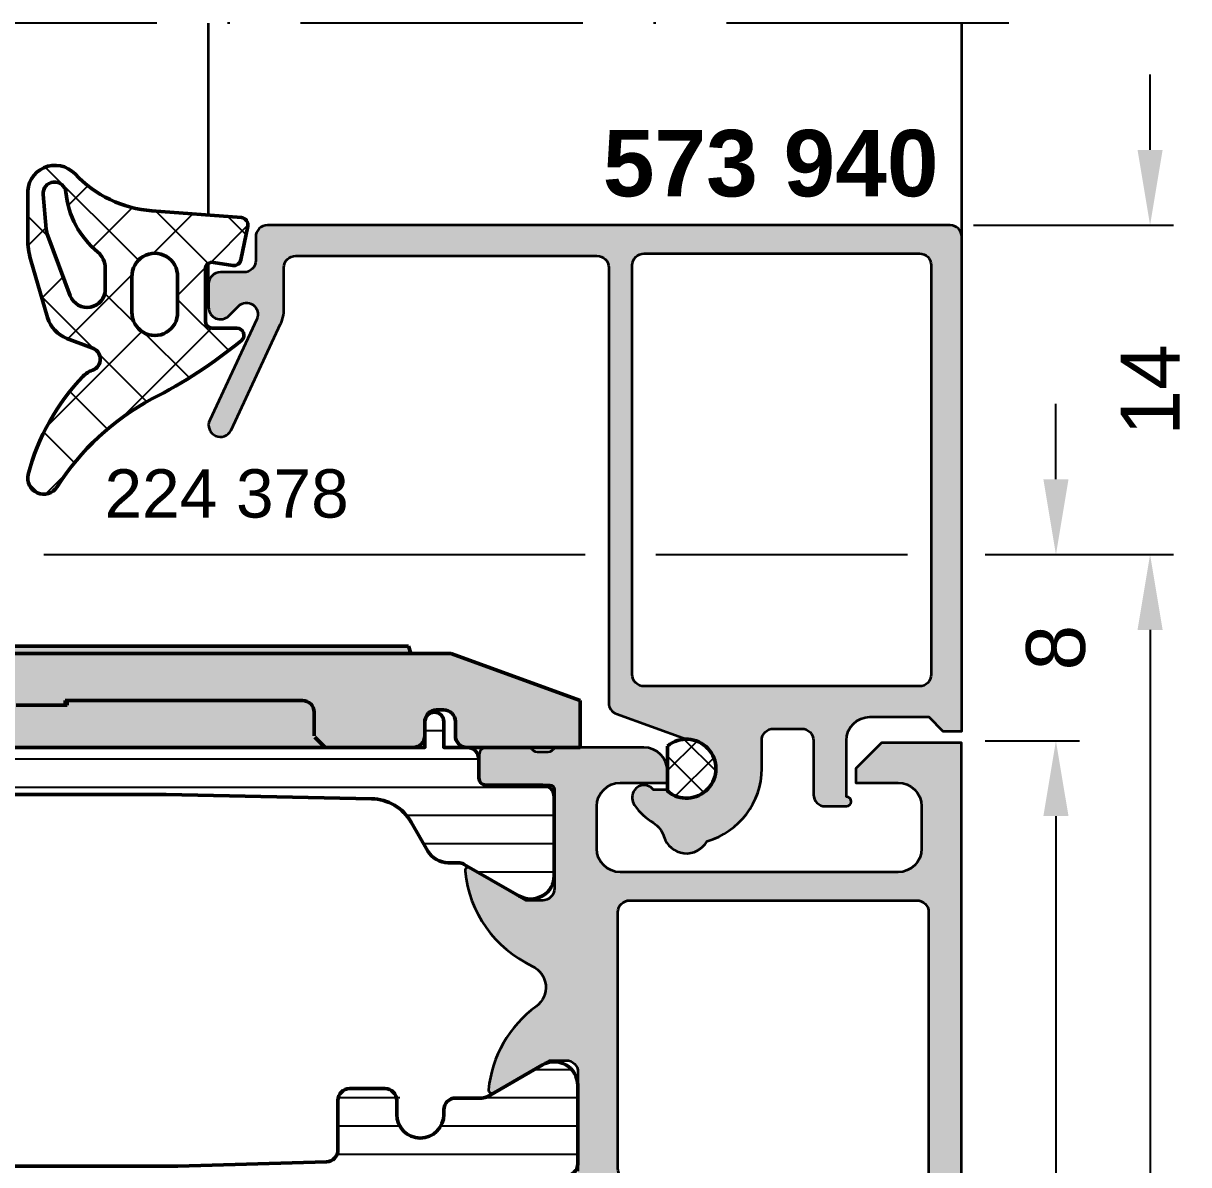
# Model space of a CAD drawing. Header units: millimetres. Extents: x 44 to 145, y 27 to 247.
# Drawn here: x 95.35 to 144.87, y 84.76 to 133.28 of the extents above; entities that cross this region are included whole.
import ezdxf

# ---------------------------------------------------------------- set-up
doc = ezdxf.new("R2010")
doc.units = ezdxf.units.MM
doc.header["$PDMODE"] = 1
doc.header["$PDSIZE"] = -0.001
doc.linetypes.add('ACAD_ISO10W100', pattern=[18, 12, -3, 0, -3])
for name, color, linetype, lineweight in [('S01_Bemaßung', 140, 'Continuous', 25), ('S02_Beschriftung', 40, 'Continuous', 25), ('S03_AL_Kontur', 255, 'Continuous', 35), ('S04_AL_Schraffur', 253, 'Continuous', 25), ('S05_EPDM_Kontur', 31, 'Continuous', 50), ('S06_EPDM_Schraffur', 43, 'Continuous', 25), ('S07_Isolation_Kontur', 91, 'Continuous', 50), ('S08_Isolation_Schraffur', 103, 'Continuous', 25), ('S13_Zubehör_Kontur', 32, 'Continuous', 50), ('S18_Mittellinie', 10, 'ACAD_ISO10W100', 25), ('S27_Grau_13', 151, 'Continuous', 25)]:
    doc.layers.add(name, color=color, linetype=linetype, lineweight=lineweight)
doc.styles.add('1_1_H_Art', font='arialbd.ttf', dxfattribs={"height": 2.825})
doc.styles.add('1_1_N_Art', font='arial.ttf', dxfattribs={"height": 2.055})
doc.styles.add('Arial', font='arial.ttf')
doc.dimstyles.new('1 zu 1', dxfattribs={"dimtxt": 2.5, "dimasz": 3.2, "dimexe": 1, "dimexo": 1, "dimgap": 1.5, "dimtad": 0, "dimdec": 1, "dimrnd": 0.5, "dimdsep": 46, "dimtxsty": 'Arial', "dimcen": 0, "dimclrd": 256, "dimclre": 256, "dimclrt": 256, "dimadec": 0, "dimazin": 0, "dimtfac": 1, "dimtdec": 1, "dimtofl": 0, "dimtmove": 0, "dimatfit": 1, "dimfxl": 1, "dimtolj": 1, "dimlwd": 25, "dimlwe": 25, "dimarcsym": 0})

# ---------------------------------------------------------------- blocks, each defined once
blk = doc.blocks.new('224378_s_8')
at = {"layer": 'S06_EPDM_Schraffur'}
h = blk.add_hatch(dxfattribs=at)
h.set_pattern_fill('NETZ', color=256, scale=2, angle=45, style=0)
h.set_pattern_definition([(45, (0, 0), (-1.414213562373094, 1.414213562373095), []), (135, (0, 0), (-1.414213562373095, -1.414213562373094), [])])
edge = h.paths.add_edge_path(flags=16)
edge.add_line((-0.164506756735267, -8.89861006246847), (1.312058528250101, -9.02879505891238))
edge.add_arc((1.354402743050796, -8.548524679816852), 0.4821334561754131, 264.9614060860427, 444.1942468849378)
edge.add_arc((1.78814777870321, -4.282644851878048), 3.805740779663171, 219.7107994912026, 264.19424688493814, ccw=False)
edge.add_arc((-1.831880451483196, -7.289203000000025), 0.900000000000025, 39.71079949120138, 89.99999999999888)
edge.add_line((-1.831880451483178, -6.389203), (-2.724599748853933, -6.389202999999998))
edge.add_arc((-2.724599748853934, -7.159202999999998), 0.7700000000000005, 89.99999999999991, 249.447227364939)
edge.add_line((-2.994923618324159, -7.880191908094046), (-0.4540742874858088, -8.832844875625497))
edge.add_arc((-0.0678973310997634, -7.802860721205426), 1.100000000000007, 249.4472273649386, 264.9614060860423)
edge = h.paths.add_edge_path()
edge.add_arc((-7.106222588086672, -6.60395108965641), 0.999999999999998, 313.9554304623681, 340.5908816210754)
edge.add_arc((-5.689991462348253, -7.10293815013273), 0.501565412505601, 16.21949341422419, 160.5908816210756, ccw=False)
edge.add_line((-5.208388999999998, -6.962842), (-4.809097000000003, -8.023084999999998))
edge.add_arc((-3.530084106027413, -7.537366235916184), 1.368136214245952, 200.7948065589327, 253.1264479161749)
edge.add_line((-3.927199999999998, -8.846601), (-1.450207000000001, -9.565351))
edge.add_arc((-0.5357365995927568, -6.217129211815002), 3.470856559424161, 254.7238748318921, 269.1174250522471)
edge.add_line((-0.5891989999999971, -9.687574000000001), (1.283889999999997, -9.686598))
edge.add_arc((1.381176604735675, -8.525821815111122), 1.16484592752268, 265.209141032843, 406.8529737836414)
edge.add_arc((5.597147255102663, -4.027942672077468), 5.000000000000001, 184.3739810741781, 226.8529737836415, ccw=False)
edge.add_line((0.6117098113462458, -4.409273885580231), (0.3208993940556591, -0.6072847169584202))
edge.add_arc((0.0217731474302742, -0.6301645897685859), 0.2999999999999999, 4.373981074178114, 101.4394164137661)
edge.add_line((-0.0377263527844456, -0.3361241002536238), (-1.473685988328555, -0.6266925208963805))
edge.add_arc((-1.414186488113835, -0.9207330104113427), 0.3, 101.4394164137661, 188.9325514570444)
edge.add_line((-1.71054803132498, -0.9673145057234206), (-1.581706999999999, -1.787028999999999))
edge.add_arc((-1.868758854211871, -1.846154545567499), 0.2930778004986527, -91.16272792492452, 11.638733974823424, ccw=False)
edge.add_line((-1.874705999999999, -2.139172), (-4.072708, -2.139172))
edge.add_arc((-4.076622919135958, -1.843066051712088), 0.2961318274068569, 180.9848550183428, 270.7574831788943, ccw=False)
edge.add_line((-4.372710999999999, -1.848155999999999), (-4.372710999999998, -0.7990531064777886))
edge.add_arc((-4.672710999999998, -0.7990531064777886), 0.2999999999999998, 0, 140.7032694711881)
edge.add_arc((11.51231980934353, -14.04480510928554), 21.21423363212922, 140.7032694711885, 152.9845319991142)
edge.add_arc((-16.92463388070737, 0.6810423653327762), 10.81061697889412, 302.45192504355396, 331.9134855075023, ccw=False)
edge.add_arc((-10.76146025027532, -9.01113899056402), 0.6751606889195143, 122.4519250435539, 284.5455045181278)
edge.add_arc((-12.96178949557895, -0.5308870950376852), 9.436217759805224, 284.545504518128, 313.9554304623682)
edge = h.paths.add_edge_path(flags=16)
edge.add_line((-2.191142999999999, -3.317180999999999), (-3.691142999999999, -3.317180999999999))
edge.add_arc((-3.717307442172202, -4.287181999999999), 0.9703538107490391, 88.45489984488933, 271.5451001551107)
edge.add_line((-3.691142999999999, -5.257183), (-2.191143, -5.257183))
edge.add_arc((-2.164978962858654, -4.287181999999999), 0.9703537998279468, 268.4549237517582, 451.5450762482418)
at = {"layer": 'S05_EPDM_Kontur'}
for points in [[(-6.412123991510443, -7.323831036752387, 0.1167451748392792), (-6.163052804110887, -6.93626232719596, -0.7290213320469126), (-5.208388999999998, -6.962842), (-4.809097000000003, -8.023084999999998, 0.232392888354235), (-3.927199999999998, -8.846601), (-1.450207000000001, -9.565351, 0.0628864134358661), (-0.5891989999999971, -9.687574000000001), (1.283889999999997, -9.686598, 0.7109508974955993), (2.177783089369847, -7.675948799005209, -0.1875016784359854), (0.6117098113462458, -4.409273885580231), (0.3208993940556591, -0.6072847169584201, 0.4508106504087875), (-0.0377263527844456, -0.3361241002536238), (-1.473685988328555, -0.6266925208963805, 0.4014558848682083), (-1.71054803132498, -0.9673145057234206), (-1.581706999999999, -1.787028999999999, -0.4812753553426265), (-1.874705999999999, -2.139172), (-4.072708, -2.139172, -0.41305172572927), (-4.372710999999999, -1.848155999999999), (-4.372710999999998, -0.7990531064777886, 0.7047904934950746), (-4.904873905330836, -0.6090520923006407, 0.0536384690538925), (-7.387100000000009, -4.40864200000001, -0.1292631261023754), (-11.12374591125531, -8.44141005878105, 0.8547870980889477), (-10.59189443223657, -9.664659754744566, 0.1290340701791967)], [(-2.191142999999999, -3.317180999999999), (-3.691142999999999, -3.317180999999999, 1.027337345962779), (-3.691142999999999, -5.257183), (-2.191143, -5.257183, 1.027336917146778)], [(-0.164506756735267, -8.89861006246847), (1.312058528250102, -9.02879505891238, 0.9933275831103942), (1.403173528208196, -8.068864299882488, -0.1965703499222237), (-1.139529223543035, -6.714181455038624, 0.223018928386005), (-1.831880451483178, -6.389203), (-2.724599748853933, -6.389202999999998, 0.8349977907423911), (-2.994923618324159, -7.880191908094046), (-0.454074287485809, -8.832844875625497, 0.0677969639507304)]]:
    blk.add_lwpolyline(points, format="xyb", close=True, dxfattribs=at)
blk = doc.blocks.new('244511_s_2')
at = {"layer": 'S06_EPDM_Schraffur'}
h = blk.add_hatch(dxfattribs=at)
h.set_pattern_fill('NETZ', color=256, angle=45)
h.set_pattern_definition([(45, (0, 0), (-0.7071067811865475, 0.7071067811865476), []), (135, (0, 0), (-0.7071067811865476, -0.7071067811865475), [])])
h.paths.add_polyline_path([(-0.8000000000000002, 0.9604686356149272), (-0.8000000000000002, -0.9604686356149269, 2.13437474581095)])
at = {"layer": 'S05_EPDM_Kontur'}
blk.add_lwpolyline([(-0.8000000000000002, -0.9604686356149271), (-0.8000000000000002, 0.9604686356149271, -2.13437474581095)], format="xyb", close=True, dxfattribs=at)
blk = doc.blocks.new('573940_s')
at = {"layer": 'S04_AL_Schraffur'}
h = blk.add_hatch(color=256, dxfattribs=at)
h.dxf.hatch_style = 1
h.paths.add_polyline_path([(0.4999999999999965, 22, 0.4142135623730951), (0, 21.5), (0, 0.5), (0.8000000000000007, 0.4999999999999965), (1.399999999999991, 1.100000000000001), (3.900000000000002, 1.100000000000001, -0.4142135623730951), (4.900000000000002, 0.1000000000000014), (4.900000000000002, -2.3, 1), (4.900000000000002, -2.699999999999999), (5.8, -2.699999999999999, 0.4142135623730951), (6.3, -2.199999999999999), (6.300000000000006, 0.1000000000000014, -0.4142135623730951), (6.800000000000004, 0.6000000000000015), (8, 0.6000000000000015, -0.4142135623730951), (8.5, 0.1000000000000014), (8.5, -1.099999999999997, 0.3348749598846481), (10.82105496264088, -4.176923076923081, 0.6691373513853219), (12.65949349850254, -3.981730769230733, -0.1871225890724398), (13.10034186267938, -3.408471933471876, 0.1036124226643165), (13.90909090909092, -2.652390851355285, 0.154347130187007), (14, -2.364911064067285, 0.7842017809769408), (13.1, -2), (12.56746757864487, -2, -1.481801024427352), (11.7, 0.1500000000000021), (14.67101007166283, 1.231359231790367, 0.3152987888789837), (15, 1.701205542183323), (15, 20.2, -0.4142135623730951), (15.5, 20.7), (28.3, 20.70000000000001, -0.4142135623730951), (28.8, 20.20000000000001), (28.8, 18.439609887764, 0.109517811683241), (28.94053831944502, 17.80568249515295), (31.04684610425517, 13.28869087390441, 1), (31.95315389240509, 13.71130913325774), (29.94990235896572, 18.00729591023983, -0.8390996311772839), (30.73550936257563, 18.55738385623783), (31.14644660940673, 18.14644660940673, 0.668178637919302), (32.00000000000001, 18.5), (32, 19.5, 0.4142135623730931), (31.5, 20), (30.5, 20, -0.4142135623730951), (30, 20.5), (30, 21.5, 0.4142135623730951), (29.5, 22.00000000000001)])
h.paths.add_polyline_path([(14, 20.30000000000001), (14, 2.900000000000002, -0.4142135623730946), (13.5, 2.400000000000002), (1.8, 2.399999999999998, -0.4142135623730951), (1.3, 2.899999999999998), (1.300000000000007, 20.30000000000001, -0.4142135623730951), (1.800000000000004, 20.8), (13.5, 20.8, -0.4142135623730935)], flags=16)
at = {"layer": 'S03_AL_Kontur'}
for points in [[(13.10034186267938, -3.408471933471876, 0.1871225890724412), (12.65949349850254, -3.981730769230736, -0.6691373513853249), (10.82105496264088, -4.176923076923078, -0.3348749598846475), (8.5, -1.099999999999999), (8.5, 0.1000000000000004, 0.4142135623730951), (8, 0.600000000000001), (6.800000000000002, 0.6000000000000002, 0.4142135623730951), (6.300000000000003, 0.1000000000000004), (6.3, -2.199999999999999, -0.4142135623730951), (5.8, -2.699999999999999), (4.900000000000001, -2.699999999999999, -0.9999999999999998), (4.900000000000001, -2.299999999999999), (4.900000000000001, 0.1000000000000001, 0.4142135623730951), (3.900000000000001, 1.1), (1.399999999999994, 1.1), (0.8000000000000002, 0.5000000000000001), (0, 0.5), (1.3e-15, 21.50000000000001, -0.4142135623730951), (0.5000000000000017, 22), (29.5, 22.00000000000001, -0.4142135623730951), (30, 21.5), (30, 20.5, 0.4142135623730951), (30.5, 20), (31.50000000000001, 20, -0.4142135623730951), (32, 19.5), (32.00000000000001, 18.5, -0.668178637919298), (31.14644660940673, 18.14644660940672), (30.73550936257563, 18.55738385623783, 0.8390996311772799), (29.94990235896572, 18.00729591023983), (31.95315389351833, 13.71130913087036, -0.9999999894632878), (31.04684610648167, 13.28869086912966), (28.94053831944502, 17.80568249515295, -0.1095178116832409), (28.8, 18.439609887764), (28.8, 20.20000000000001, 0.4142135623730951), (28.3, 20.70000000000001), (15.5, 20.7, 0.4142135623730951), (15, 20.2), (15, 1.701205542183322, -0.3152987888789837), (14.67101007166283, 1.231359231790368), (11.7, 0.1500000000000005, 1.481801024427348), (12.56746757864487, -1.999999999999999), (13.1, -1.999999999999999, -0.7207592200561252), (14, -2.300000000000001), (14, -2.364911064067284, -0.1543471301870135), (13.90909090909091, -2.652390851355296, -0.1036124226643151)], [(13.5, 2.400000000000001, 0.4142135623730951), (14, 2.900000000000001), (14, 20.30000000000001, 0.4142135623730951), (13.5, 20.8), (1.8, 20.8, 0.4142135623730951), (1.300000000000002, 20.30000000000001), (1.3, 2.9, 0.4142135623730951), (1.8, 2.399999999999999)]]:
    blk.add_lwpolyline(points, format="xyb", close=True, dxfattribs=at)
at = {"rotation": 180}
blk.add_blockref('244511_s_2', (11.7, -1.099999999999998), dxfattribs=at)
blk = doc.blocks.new('*D67')
at = {"layer": 'Defpoints', "color": 0, "transparency": 16777216}
for p in [(135.2260905064314, 102.7821238500754), (139.2260905064315, 102.7821238500754), (134.7260905064314, 53.7821238500754)]:
    blk.add_point(p, dxfattribs=at)
at = {"layer": 'S01_Bemaßung', "lineweight": 25, "transparency": 16777216}
for p, q in [((136.2260905064314, 102.7821238500754), (140.2260905064315, 102.7821238500754)), ((139.2260905064315, 99.58212385007543), (139.2260905064315, 81.62557541897037)), ((139.2260905064316, 56.98212385007541), (139.2260905064315, 74.93867228118047)), ((135.7260905064314, 53.7821238500754), (140.2260905064316, 53.7821238500754))]:
    blk.add_line(p, q, dxfattribs=at)
at = {"layer": 'S01_Bemaßung', "transparency": 16777216}
for points in [[(138.6927571730982, 99.58212385007543), (139.7594238397649, 99.58212385007543), (139.2260905064315, 102.7821238500754)], [(138.6927571730983, 56.98212385007541), (139.7594238397649, 56.98212385007541), (139.2260905064316, 53.7821238500754)]]:
    blk.add_solid(points, dxfattribs=at)
at = {"layer": 'S01_Bemaßung', "transparency": 16777216, "insert": (139.2260905064315, 78.28212385007537), "char_height": 2.5, "attachment_point": 5, "rotation": 90, "style": 'Arial'}
blk.add_mtext('\\A1;49', dxfattribs=at)
blk = doc.blocks.new('*D68')
at = {"layer": 'Defpoints', "color": 0, "transparency": 16777216}
for p in [(135.2260086879695, 110.6990978978884), (139.2260905064316, 110.6990978978884), (135.2260905064314, 102.7821238500754)]:
    blk.add_point(p, dxfattribs=at)
at = {"layer": 'S01_Bemaßung', "lineweight": 25, "transparency": 16777216}
for p, q in [((139.2260905064316, 113.8990978978885), (139.2260905064316, 117.0990978978885)), ((136.2260086879695, 110.6990978978884), (140.2260905064316, 110.6990978978884)), ((136.2260905064314, 102.7821238500754), (140.2260905064316, 102.7821238500754)), ((139.2260905064316, 99.58212385007543), (139.2260905064316, 96.38212385007543))]:
    blk.add_line(p, q, dxfattribs=at)
at = {"layer": 'S01_Bemaßung', "transparency": 16777216}
for points in [[(138.6927571730983, 113.8990978978885), (139.7594238397649, 113.8990978978885), (139.2260905064316, 110.6990978978884)], [(138.6927571730983, 99.58212385007543), (139.7594238397649, 99.58212385007543), (139.2260905064316, 102.7821238500754)]]:
    blk.add_solid(points, dxfattribs=at)
at = {"layer": 'S01_Bemaßung', "transparency": 16777216, "insert": (139.2260905064316, 106.7406108739819), "char_height": 2.5, "attachment_point": 5, "rotation": 90, "style": 'Arial'}
blk.add_mtext('\\A1;8', dxfattribs=at)
blk = doc.blocks.new('*D69')
at = {"layer": 'Defpoints', "color": 0, "transparency": 16777216}
for p in [(134.7260086879695, 124.698042915341), (143.226090506432, 124.698042915341), (135.2260086879695, 110.6990978978884)]:
    blk.add_point(p, dxfattribs=at)
at = {"layer": 'S01_Bemaßung', "lineweight": 25, "transparency": 16777216}
for p, q in [((143.226090506432, 127.898042915341), (143.226090506432, 131.098042915341)), ((135.7260086879695, 124.698042915341), (144.226090506432, 124.698042915341)), ((136.2260086879695, 110.6990978978884), (144.226090506432, 110.6990978978884)), ((143.226090506432, 107.4990978978884), (143.226090506432, 104.2990978978884))]:
    blk.add_line(p, q, dxfattribs=at)
at = {"layer": 'S01_Bemaßung', "transparency": 16777216}
for points in [[(142.6927571730987, 127.898042915341), (143.7594238397653, 127.898042915341), (143.226090506432, 124.698042915341)], [(142.6927571730987, 107.4990978978884), (143.7594238397653, 107.4990978978884), (143.226090506432, 110.6990978978884)]]:
    blk.add_solid(points, dxfattribs=at)
at = {"layer": 'S01_Bemaßung', "transparency": 16777216, "insert": (143.226090506432, 117.6985704066146), "char_height": 2.5, "attachment_point": 5, "rotation": 90, "style": 'Arial'}
blk.add_mtext('\\A1;14', dxfattribs=at)
blk = doc.blocks.new('*D70')
at = {"layer": 'Defpoints', "color": 0, "transparency": 16777216}
for p in [(95.2258617350492, 110.6990978978884), (143.2260905064351, 110.6990978978884), (139.226090506431, 26.78212385007562)]:
    blk.add_point(p, dxfattribs=at)
at = {"layer": 'S01_Bemaßung', "lineweight": 25, "transparency": 16777216}
for p, q in [((96.2258617350492, 110.6990978978884), (119.2260086879694, 110.6990978978884)), ((122.2260086879694, 110.6990978978884), (132.9260086879694, 110.6990978978884)), ((136.2260086879694, 110.6990978978884), (144.2260905064351, 110.6990978978884)), ((143.2260905064351, 107.4990978978884), (143.2260905064351, 72.02778686306797)), ((143.2260905064351, 29.98212385007562), (143.2260905064351, 65.45343488489605)), ((140.226090506431, 26.78212385007562), (144.2260905064352, 26.78212385007562))]:
    blk.add_line(p, q, dxfattribs=at)
at = {"layer": 'S01_Bemaßung', "transparency": 16777216}
for points in [[(142.6927571731018, 107.4990978978884), (143.7594238397685, 107.4990978978884), (143.2260905064351, 110.6990978978884)], [(142.6927571731018, 29.98212385007562), (143.7594238397685, 29.98212385007562), (143.2260905064351, 26.78212385007562)]]:
    blk.add_solid(points, dxfattribs=at)
at = {"layer": 'S01_Bemaßung', "transparency": 16777216, "insert": (143.2260905064351, 68.74061087398196), "char_height": 2.5, "attachment_point": 5, "rotation": 90, "style": 'Arial'}
blk.add_mtext('\\A1;84', dxfattribs=at)
blk = doc.blocks.new('511130_s')
at = {"layer": 'S04_AL_Schraffur'}
h = blk.add_hatch(color=256, dxfattribs=at)
h.dxf.hatch_style = 1
edge = h.paths.add_edge_path()
edge.add_line((6e-16, -3.399999999999999), (-1.099999999999999, -4.5))
edge.add_line((-1.099999999999999, -4.5), (-1.699999999999999, -4.5))
edge.add_line((-1.699999999999999, -4.5), (-1.699999999999999, -2.7))
edge.add_arc((-2.7, -2.7), 1, 0, 90)
edge.add_line((-2.7, -1.699999999999999), (-4.5, -1.700000000000001))
edge.add_arc((-4.5, -2.7), 0.9999999999999991, 90.00000000000006, 180)
edge.add_line((-5.5, -2.700000000000001), (-5.5, -14.5))
edge.add_arc((-4.499999999999999, -14.5), 1, 179.9999999999999, 269.9999999999999)
edge.add_line((-4.5, -15.5), (-2.700000000000002, -15.5))
edge.add_arc((-2.700000000000002, -14.5), 1, 270, 360.0000000000001)
edge.add_line((-1.700000000000001, -14.5), (-1.699999999999999, -12.5))
edge.add_line((-1.699999999999999, -12.5), (-1.199999999999995, -12.5))
edge.add_arc((-1.199999999999996, -13.5), 1, 0, 90, ccw=False)
edge.add_line((-0.1999999999999963, -13.5), (-0.1999999999999968, -17.3))
edge.add_arc((-0.0999999999999939, -17.58284271247462), 0.3000000000000038, 109.471220634491, 180)
edge.add_line((-0.3999999999999968, -17.58284271247462), (-0.3999999999999951, -18.01715728752538))
edge.add_arc((-0.0999999999999955, -18.01715728752538), 0.2999999999999996, 180, 250.5287793655094)
edge.add_line((-0.1999999999999948, -18.3), (-0.1999999999999941, -20.19999999999996))
edge.add_arc((-0.5000000000000338, -20.19999999999996), 0.3000000000000397, -90, 0, ccw=False)
edge.add_line((-0.5000000000000338, -20.5), (-1.489999999999953, -20.5))
edge.add_arc((-1.489999999999953, -20.19999999999996), 0.3000000000000398, 180, 270.00000000000006, ccw=False)
edge.add_line((-1.789999999999993, -20.19999999999996), (-1.789999999999995, -17.5))
edge.add_arc((-1.989999999999995, -17.50000000000001), 0.2, 1.0178e-12, 90.00000000000018)
edge.add_line((-1.989999999999996, -17.3), (-6.19999999999999, -17.3))
edge.add_arc((-6.199999999999988, -17.8), 0.5000000000000036, 90.00000000000018, 180)
edge.add_line((-6.69999999999999, -17.8), (-6.69999999999999, -18.5))
edge.add_line((-6.69999999999999, -18.5), (-5.318504542377628, -20.89282032302755))
edge.add_arc((-5.438119784648291, -20.96188021535171), 0.1381197846482999, -95.6225775507931, 30.00000000000091, ccw=False)
edge.add_arc((-4.961776758826189, -16.12339113815219), 5.000000000000003, 205.0787776641433, 264.37742244920645, ccw=False)
edge.add_arc((-10.39613192002033, -18.66657496595597), 1.000000000000001, 25.07877766414329, 143.8053270726162)
edge.add_arc((-15.23822324117379, -15.12339113815219), 5.000000000000001, 275.62257755079344, 323.8053270726163, ccw=False)
edge.add_arc((-14.7618802153517, -19.9618802153517), 0.1381197846482951, 150.0000000000003, 275.62257755079395, ccw=False)
edge.add_line((-14.88149545762236, -19.89282032302756), (-13.5, -17.5))
edge.add_line((-13.5, -17.5), (-13.5, -16.8))
edge.add_arc((-14, -16.8), 0.5000000000000018, 4.071e-13, 90)
edge.add_line((-14, -16.3), (-18.21, -16.3))
edge.add_arc((-18.21, -16.49999999999999), 0.1999999999999957, 90, 180.000000000001)
edge.add_line((-18.41, -16.5), (-18.41, -19.19999999999996))
edge.add_arc((-18.71000000000004, -19.19999999999996), 0.3000000000000398, -90, 0, ccw=False)
edge.add_line((-18.71000000000004, -19.5), (-19.69999999999996, -19.5))
edge.add_arc((-19.69999999999996, -19.19999999999996), 0.3000000000000398, 180, 270, ccw=False)
edge.add_line((-20, -19.19999999999996), (-20, -17.3))
edge.add_arc((-20.1, -17.01715728752538), 0.3000000000000021, 289.4712206344901, 360)
edge.add_line((-19.8, -17.01715728752538), (-19.8, -16.58284271247462))
edge.add_arc((-20.1, -16.58284271247462), 0.2999999999999971, 0, 70.52877936550966)
edge.add_line((-20, -16.3), (-20, -13.3))
edge.add_arc((-20.3, -13.3), 0.2999999999999971, 0, 90)
edge.add_line((-20.3, -13), (-27.86769096001073, -13))
edge.add_arc((-27.86769096001073, -13.2), 0.1999999999999993, 90, 189.0000000000005)
edge.add_line((-28.06522862812976, -13.23128689300805), (-27.5915806127587, -16.22178276747988))
edge.add_arc((-28.08542478305627, -16.3), 0.5000000000000018, -90, 8.999999999999773, ccw=False)
edge.add_line((-28.08542478305627, -16.8), (-29.6, -16.8))
edge.add_arc((-29.6, -16.6), 0.1999999999999993, 180, 270, ccw=False)
edge.add_line((-29.8, -16.6), (-29.8, -14.05))
edge.add_arc((-30, -14.05), 0.1999999999999993, 0, 90)
edge.add_line((-30, -13.85), (-31.80000000000001, -13.85))
edge.add_arc((-31.80000000000001, -13.65), 0.1999999999999957, 179.999999999999, 270, ccw=False)
edge.add_line((-32, -13.65), (-32, -8.700000000000003))
edge.add_arc((-32.525, -8.200000000000003), 0.724999999999999, 316.3971810272963, 403.6028189727036)
edge.add_line((-32, -7.700000000000003), (-32, -1.900000000000003))
edge.add_arc((-32.5, -1.900000000000004), 0.5, 1.018e-13, 90)
edge.add_line((-32.5, -1.400000000000005), (-39.5, -1.400000000000003))
edge.add_arc((-39.5, -1.900000000000003), 0.5, 90, 180)
edge.add_line((-40, -1.900000000000003), (-40, -4.000000000000005))
edge.add_arc((-40.49999999999999, -4.000000000000005), 0.5, -90, 0, ccw=False)
edge.add_line((-40.49999999999999, -4.500000000000006), (-41.99999999999999, -4.500000000000006))
edge.add_arc((-42, -4.000000000000002), 0.5000000000000036, 180.0000000000004, 270.0000000000008, ccw=False)
edge.add_line((-42.5, -4.000000000000006), (-42.5, -3.500000000000005))
edge.add_line((-42.5, -3.500000000000005), (-41.2, -3.500000000000005))
edge.add_line((-41.2, -3.500000000000005), (-41.2, -1.300000000000006))
edge.add_line((-41.2, -1.300000000000006), (-47.8, -1.300000000000006))
edge.add_line((-47.8, -1.300000000000006), (-47.8, -3.500000000000006))
edge.add_line((-47.8, -3.500000000000006), (-46.5, -3.500000000000006))
edge.add_line((-46.5, -3.500000000000006), (-46.5, -4.000000000000005))
edge.add_arc((-47, -4.000000000000005), 0.5, -90, 0, ccw=False)
edge.add_line((-47, -4.500000000000006), (-48.5, -4.500000000000006))
edge.add_arc((-48.5, -4.000000000000006), 0.5, 180, 270, ccw=False)
edge.add_line((-49, -4.000000000000006), (-49, -0.5000000000000063))
edge.add_arc((-48.5, -0.5000000000000026), 0.5, 90.0000000000008, 180.0000000000004, ccw=False)
edge.add_line((-48.50000000000001, -6e-15), (0, 0))
edge.add_line((0, 0), (6e-16, -3.399999999999999))
edge = h.paths.add_edge_path(flags=16)
edge.add_arc((-29.7, -1.9), 0.4999999999999983, 90, 180.0000000000002)
edge.add_line((-30.2, -1.900000000000002), (-30.2, -11.85))
edge.add_arc((-29.9, -11.85), 0.2999999999999971, 180, 270)
edge.add_line((-29.9, -12.15), (-29.70919107027986, -12.15))
edge.add_arc((-29.70919107027986, -11.85000000000002), 0.2999999999999883, 270.0000000000007, 310.0000000000018)
edge.add_line((-29.5163547873739, -12.0798133329357), (-29.14464419713559, -11.76791111376205))
edge.add_arc((-27.85906897776252, -13.3), 1.999999999999998, 90.00000000000011, 129.9999999999999, ccw=False)
edge.add_line((-27.85906897776252, -11.3), (-19.6, -11.3))
edge.add_arc((-19.6, -12.3), 1, 0, 90, ccw=False)
edge.add_line((-18.6, -12.3), (-18.6, -14.1))
edge.add_arc((-18.1, -14.1), 0.5, 180, 270)
edge.add_line((-18.1, -14.6), (-7.200000000000002, -14.6))
edge.add_arc((-7.200000000000001, -14.1), 0.5, 269.9999999999999, 360)
edge.add_line((-6.700000000000001, -14.1), (-6.699999999999999, -1.900000000000002))
edge.add_arc((-7.199999999999999, -1.900000000000001), 0.5, 0, 90)
edge.add_line((-7.199999999999999, -1.400000000000001), (-29.7, -1.400000000000002))
at = {"layer": 'S03_AL_Kontur'}
blk.add_lwpolyline([(-48.50000000000001, -6e-15), (0, 0), (6e-16, -3.399999999999999), (-1.099999999999999, -4.5), (-1.699999999999999, -4.5), (-1.699999999999999, -2.7, 0.4142135623730951), (-2.7, -1.699999999999999), (-4.5, -1.700000000000001, 0.4142135623730951), (-5.5, -2.700000000000001), (-5.5, -14.5, 0.4142135623730951), (-4.5, -15.5), (-2.700000000000002, -15.5, 0.4142135623730951), (-1.700000000000001, -14.5), (-1.699999999999999, -12.5), (-1.199999999999995, -12.5, -0.4142135623730951), (-0.1999999999999963, -13.5), (-0.1999999999999968, -17.3, 0.3178372451957812), (-0.3999999999999968, -17.58284271247462), (-0.3999999999999951, -18.01715728752538, 0.3178372451957824), (-0.1999999999999948, -18.3), (-0.1999999999999941, -20.19999999999996, -0.4142135623730951), (-0.5000000000000338, -20.5), (-1.489999999999953, -20.5, -0.4142135623730951), (-1.789999999999993, -20.19999999999996), (-1.789999999999995, -17.5, 0.4142135623730951), (-1.989999999999996, -17.3), (-6.19999999999999, -17.3, 0.4142135623730951), (-6.69999999999999, -17.8), (-6.69999999999999, -18.5), (-5.318504542377628, -20.89282032302755, -0.6105378334010336), (-5.451652079404858, -21.09933548774936, -0.2646719147936072), (-9.490406059821304, -18.24271099465534, 0.5699652493473596), (-11.20314714021257, -18.07604432798867, -0.2133901248928144), (-14.74834792059513, -20.09933548774936, -0.6105378334010351), (-14.88149545762236, -19.89282032302756), (-13.5, -17.5), (-13.5, -16.8, 0.4142135623730937), (-14, -16.3), (-18.21, -16.3, 0.4142135623730951)], format="xyb", dxfattribs=at)
blk.add_lwpolyline([(-29.7, -1.400000000000002, 0.4142135623730951), (-30.2, -1.900000000000002), (-30.2, -11.85, 0.4142135623730951), (-29.9, -12.15), (-29.70919107027986, -12.15, 0.1763269807084703), (-29.5163547873739, -12.0798133329357), (-29.14464419713559, -11.76791111376205, -0.1763269807084643), (-27.85906897776252, -11.3), (-19.6, -11.3, -0.4142135623730951), (-18.6, -12.3), (-18.6, -14.1, 0.4142135623730951), (-18.1, -14.6), (-7.200000000000001, -14.6, 0.4142135623730951), (-6.700000000000001, -14.1), (-6.699999999999999, -1.900000000000001, 0.4142135623730951), (-7.199999999999999, -1.400000000000001)], format="xyb", close=True, dxfattribs=at)
blk = doc.blocks.new('30065155_s')
at = {"layer": 'S08_Isolation_Schraffur'}
h = blk.add_hatch(dxfattribs=at)
h.set_pattern_fill('LINIE', color=256, scale=1.199999999999999, angle=90)
h.set_pattern_definition([(90, (-1.78e-14, 23.5), (-1.199999999999999, 1e-16), [])])
h.paths.add_polyline_path([(-1.98e-14, 39.81010205144336), (-2.22e-14, 30.8, -0.414213562373095), (-0.5000000000000242, 30.3), (-8.135545765840376, 30.3), (-7.606616451333625, 33.5189279708817, 0.4627606305581504), (-8.100000000000017, 34.1), (-9.60000000000002, 34.1, 0.4142135623730951), (-9.800000000000018, 33.9), (-9.800000000000018, 31.15), (-11.80000000000002, 31.15, 0.4142135623730899), (-12.00000000000002, 30.95), (-12.00000000000002, 29.45, 0.414213562373096), (-11.50000000000001, 28.94999999999999), (-9.800000000000018, 28.94999999999999), (-9.800000000000018, 26.95), (-11.10000000000001, 26.95, 0.4142135623731052), (-11.60000000000001, 26.44999999999998), (-11.59999999999998, 25.42970143555172, 0.0107780117528139), (-9.871719299123669, 9.31386104999251, 0.3459938938897501), (-8.900000000000018, 8.549999999999997), (-0.5000000000000157, 8.549999999999997, -0.414213562373093), (-1.55e-14, 8.05), (0, 3.71, 1.236545775822692), (1.087867965644031, 3.122132034355971, -0.6681786379192927), (1.6, 2.91000000000001), (1.600000000000002, 0.5100000000000052, 0.4142135623730971), (2.099999999999996, 0.0100000000000051), (5.443449007382987, 0.009999999999998, 0.577350269189627), (6.309474411167426, 1.509999999999998), (4.899999999999984, 3.951281292110223), (4.900000000000054, 4.53149545762227, 0.267949192431155), (4.400000000000053, 5.397520861406832), (3.17777501144487, 6.103172787559444, -0.2627698868176775), (2.178149590281433, 7.796517329008064), (1.999999999999986, 16.99999999999997), (1.999999999999986, 29.99999999999999), (2.185726456641185, 36.31469952580095, -0.4056275268475895), (2.685510333873359, 36.8), (4.799999999999981, 36.8, 0.4142135623730951), (5.299999999999981, 37.3), (5.299999999999981, 38.8, 0.6722565926172234), (4.571390676354084, 39.37152330911473, -1.210957571255338), (4.199999999999981, 41.29999999999999), (4.400000000000055, 41.29999999999999, 0.4142135623731173), (4.900000000000054, 41.80000000000003), (4.899999999999959, 43.04871870788979), (6.309474411167392, 45.48999999999999, 0.5773502691896271), (5.443449007382957, 46.98999999999999), (2.099999999999972, 46.98999999999999, 0.4142135623730944), (1.599999999999973, 46.49), (1.599999999999968, 43.79), (0.4999999999999694, 43.78999999999999, 0.4142135623730933), (-2.78e-14, 43.28999999999999), (-1.99e-14, 40.78989794855663, -0.4082482904638648)])
h.paths.add_polyline_path([(-0.5000000000000054, 28.5, -0.4142135623730951), (-5.3e-15, 28), (-4e-15, 12.64918445417767, -0.7805831932101504), (-0.3764253732035361, 12.55498207793378), (-7.800000000000006, 26.45810189569858), (-7.800000000000004, 28, -0.4142135623730951), (-7.300000000000004, 28.5)], flags=16)
h.paths.add_polyline_path([(-1.27675214585978, 10.84420237624388, -0.566348922232837), (-1.453177519063315, 10.54999999999999), (-8.177032075798426, 10.55000000000005, -0.3782394917421361), (-8.67317037171468, 10.98797749339613, -0.0082214147536445), (-10.00000000000001, 23.23444553569187), (-10.00000000000002, 24.75, -0.4142135623730952), (-9.50000000000002, 25.25), (-8.96873172456085, 25.25)], flags=16)
at = {"layer": 'S07_Isolation_Kontur'}
for points in [[(-0.5000000000000226, 30.3, 0.4142135623730951), (-2.21e-14, 30.8), (-1.98e-14, 39.81010205144336, 0.4082482904638646), (-1.98e-14, 40.78989794855663), (-2.78e-14, 43.28999999999999, -0.4142135623730937), (0.4999999999999738, 43.78999999999999), (1.299999999999971, 43.79, 0.4142135623730951), (1.599999999999969, 44.09), (1.599999999999973, 46.49, -0.4142135623730951), (2.099999999999972, 46.98999999999999), (5.443449007382955, 46.98999999999999, -0.5773502691896267), (6.309474411167394, 45.48999999999999), (4.966987298107751, 43.16474411167425, 0.1316524975873954), (4.89999999999997, 42.91474411167425), (4.900000000000054, 41.79999999999999, -0.4142135623730951), (4.400000000000055, 41.29999999999999), (4.199999999999981, 41.29999999999999, 0.9999999999999998), (4.199999999999981, 39.3), (4.799999999999979, 39.3, -0.4142135623730951), (5.299999999999981, 38.8), (5.299999999999981, 37.3, -0.4142135623730951), (4.799999999999981, 36.8), (2.685510333873362, 36.8, 0.4056275268475899), (2.185726456641185, 36.31469952580095), (1.999999999999986, 30), (1.999999999999986, 17.00967747277418, 0.0048386231012738), (2.000187289418271, 16.99032433971404), (2.178149590281433, 7.796517329008064, 0.2627698868176761), (3.177775011444865, 6.103172787559451), (4.400000000000054, 5.397520861406825, -0.2679491924311225), (4.900000000000054, 4.531495457622387), (4.900000000000001, 4.085255888325757, 0.1316524975873951), (4.966987298107781, 3.835255888325757), (6.309474411167425, 1.509999999999998, -0.5773502691896273), (5.443449007382986, 0.009999999999998), (2.1, 0.0100000000000016, -0.4142135623730951), (1.600000000000002, 0.509999999999998), (1.6, 2.910000000000003, 0.4142135623730951), (1.3, 3.210000000000004), (0.4999999999999993, 3.21, -0.4142135623730964), (0, 3.71), (-1.55e-14, 8.049999999999997, 0.4142135623730951), (-0.5000000000000157, 8.549999999999997), (-8.900000000000016, 8.549999999999995, -0.3996375341443294), (-9.898749217771925, 9.499999999999995, 0.0194175988109468), (-9.905638649432065, 9.577334852630903, -0.0106013637719221), (-11.59999999999998, 25.4297014355526), (-11.60000000000001, 26.45, -0.4142135623730948), (-11.10000000000001, 26.95), (-10.10000000000002, 26.95, 0.4142135623730951), (-9.800000000000018, 27.25), (-9.800000000000018, 28.65, 0.4142135623730951), (-10.10000000000002, 28.94999999999999), (-11.50000000000002, 28.94999999999999, -0.4142135623730951), (-12.00000000000002, 29.45), (-12.00000000000002, 30.95, -0.4142135623730951), (-11.80000000000002, 31.15), (-10.00000000000001, 31.15, 0.4142135623730951), (-9.800000000000018, 31.35), (-9.800000000000018, 33.9, -0.4142135623730951), (-9.60000000000002, 34.1), (-8.10000000000002, 34.1, -0.4627606305581496), (-7.606616451333625, 33.5189279708817), (-8.097353419466573, 30.53242881164732, 0.4627606305581503), (-7.900000000000018, 30.3)], [(-5.2e-15, 28, 0.4142135623730951), (-0.5000000000000056, 28.5), (-7.300000000000004, 28.5, 0.4142135623730951), (-7.800000000000004, 28), (-7.800000000000006, 26.58322945477114, 0.1232274951412248), (-7.741063433008839, 26.34772351416144), (-0.3764253732035361, 12.55498207793378, 0.78058319321015), (-4e-15, 12.64918445417767)], [(-9.50000000000002, 25.25, 0.4142135623730952), (-10.00000000000002, 24.75), (-10.00000000000001, 23.23444553569198, 0.0082214147536446), (-8.673170371714622, 10.98797749339612, 0.3782394917421046), (-8.177032075798412, 10.55000000000005), (-1.453177519063313, 10.54999999999999, 0.5663489222328338), (-1.276752145859779, 10.84420237624387), (-8.82750504925598, 24.9855059406097, 0.2768547107300936), (-9.268568482264813, 25.25)]]:
    blk.add_lwpolyline(points, format="xyb", close=True, dxfattribs=at)
blk = doc.blocks.new('662011_s')
blk.add_blockref('30065155_s', (0, 0))
blk = doc.blocks.new('662013_s')
at = {"layer": 'S08_Isolation_Schraffur'}
h = blk.add_hatch(dxfattribs=at)
h.set_pattern_fill('LINIE', color=256, scale=1.199999999999999, angle=90)
h.set_pattern_definition([(90, (2.2e-15, 23), (-1.199999999999999, 1e-16), [])])
h.paths.add_polyline_path([(-1.600000000000001, 43.09), (-1.600000000000001, 45.48999999999998, 0.4142135623730948), (-2.100000000000002, 45.98999999999999), (-5.443449007382994, 45.98999999999999, 0.577350269189627), (-6.30947441116743, 44.49), (-4.966987298107785, 42.16474411167424, -0.131652497587394), (-4.900000000000003, 41.91474411167424), (-4.9, 41.48817727574203, 0.2679491924311199), (-4.400000000000001, 40.6221518719576), (-3.176697974912126, 39.91587811847291, -0.2625177792662511), (-2.177109957278751, 38.22441991782961), (-1.999999999999963, 29.49999999999999), (-1.999999999999963, 16.5), (-2.177109957278752, 7.775580082170371, -0.2625177792662514), (-3.176697974912127, 6.084121881527082), (-4.400000000000002, 5.37784812804238, 0.2679491924311229), (-4.900000000000002, 4.511822724257939), (-4.900000000000002, 4.085255888325761, -0.1316524975873996), (-4.966987298107782, 3.835255888325754), (-6.309474411167423, 1.509999999999998, 0.5773502691896266), (-5.443449007382987, 0.009999999999998), (-2.099999999999999, 0.009999999999998, 0.4142135623730958), (-1.6, 0.509999999999998), (-1.6, 2.909999999999996, -0.4142135623730964), (-1.299999999999997, 3.21), (-0.4999999999999992, 3.21, 0.4142135623730958), (0, 3.71), (1.8e-15, 40.49999999999999), (1.100000000000004, 40.49999999999999, 1), (1.100000000000003, 41.29999999999999), (9e-16, 41.29999999999999), (-1.3e-15, 42.28999999999999, 0.4142135623730946), (-0.5000000000000006, 42.78999999999999), (-1.3, 42.78999999999999, -0.4142135623730953)])
at = {"layer": 'S07_Isolation_Kontur'}
blk.add_lwpolyline([(1.100000000000002, 40.49999999999999), (1.4e-15, 40.49999999999999), (0, 3.710000000000002, -0.4142135623730965), (-0.5000000000000004, 3.209999999999999), (-1.299999999999998, 3.209999999999999, 0.4142135623730951), (-1.6, 2.909999999999998), (-1.6, 0.51, -0.4142135623730951), (-2.099999999999998, 0.01), (-5.443449007382987, 0.01, -0.5773502691896236), (-6.309474411167427, 1.509999999999992), (-4.966987298107785, 3.835255888325756, 0.1316524975873964), (-4.900000000000002, 4.085255888325756), (-4.900000000000002, 4.511822724257941, -0.2679491924311226), (-4.400000000000003, 5.377848128042382), (-3.176697974912129, 6.08412188152708, 0.2625177792662515), (-2.177109957278752, 7.775580082170371), (-1.999999999999963, 16.49999999999999), (-1.999999999999963, 29.5), (-2.177109957278751, 38.22441991782961, 0.2625177792662515), (-3.176697974912129, 39.91587811847291), (-4.400000000000002, 40.6221518719576, -0.2679491924311224), (-4.9, 41.48817727574204), (-4.900000000000003, 41.91474411167424, 0.1316524975873954), (-4.966987298107785, 42.16474411167424), (-6.309474411167427, 44.48999999999999, -0.5773502691896291), (-5.443449007382994, 45.98999999999999), (-2.100000000000004, 45.98999999999999, -0.4142135623730898), (-1.600000000000001, 45.48999999999999), (-1.600000000000001, 43.08999999999999, 0.4142135623730908), (-1.300000000000001, 42.78999999999999), (-0.5000000000000016, 42.78999999999999, -0.4142135623730964), (-1.1e-15, 42.28999999999999), (1.4e-15, 41.29999999999999), (1.100000000000002, 41.29999999999999, -0.9999999999999998)], format="xyb", close=True, dxfattribs=at)
blk = doc.blocks.new('575780_s')
for name, p in [('511130_s', (19, 75)), ('662011_s', (-1.00000000000017, 11.6999999999994)), ('662013_s', (18.8, 11.69999999999964))]:
    blk.add_blockref(name, p)
blk = doc.blocks.new('288319_s')
at = {"layer": 'S27_Grau_13'}
h = blk.add_hatch(color=256, dxfattribs=at)
h.dxf.hatch_style = 1
edge = h.paths.add_edge_path()
edge.add_arc((-0.7999999999996419, -1.84555574078584), 0.5, 0, 90)
edge.add_line((-0.7999999999996419, -1.34555574078584), (-1.699999999999278, -1.34555574078584))
edge.add_arc((-1.699999999999278, -1.84555574078584), 0.5, 90, 180)
edge.add_line((-2.199999999999278, -1.84555574078584), (-2.199999999999278, -4.565129952733329))
edge.add_ellipse((-1.699999999999278, -4.565129952733315), major_axis=(-0.5000000000000001, 2.2e-15), ratio=0.2588190451025214, start_angle=1.8992e-12, end_angle=90.00000000003003)
edge.add_line((-1.700000000001324, -4.694539475284528), (-0.7999999999975387, -4.694539475284528))
edge.add_ellipse((-0.7999999999996419, -4.565129952733315), major_axis=(0.5000000000000002, -2e-16), ratio=0.2588190451025198, start_angle=269.9999999999999, end_angle=360.0000000000002)
edge.add_line((-0.2999999999996419, -4.565129952733315), (-0.2999999999996419, -1.84555574078584))
edge = h.paths.add_edge_path()
edge.add_ellipse((0.5999999999999944, -4.264899860413407), major_axis=(0.2000000000000339, 0), ratio=0.2588190451025223, start_angle=270, end_angle=360.0000000000007, ccw=False)
edge.add_line((0.6000000000005344, -4.316663669433893), (-0.0999999999992554, -4.316663669433893))
edge.add_ellipse((-0.0999999999989143, -4.368427478454378), major_axis=(-0.2, 0), ratio=0.2588190451025214, start_angle=270.0000000000758, end_angle=360.0000000000047)
edge.add_line((-0.2999999999996419, -4.36842747845533), (-0.2999999999996419, -4.578737715111358))
edge.add_ellipse((-0.7999999999996419, -4.565129952733315), major_axis=(0.5000000000000002, -2e-16), ratio=0.2588190451025198, start_angle=270, end_angle=360.00000000000017, ccw=False)
edge.add_line((-0.7999999999975529, -4.694539475284528), (-1.700000000001296, -4.694539475284528))
edge.add_ellipse((-1.699999999999278, -4.565129952733315), major_axis=(-0.5000000000000001, 2.2e-15), ratio=0.2588190451025214, start_angle=1.8758328224066645e-12, end_angle=90.00000000003013, ccw=False)
edge.add_line((-2.199999999999278, -4.578737715111373), (-2.199999999999278, -8.18974700214352))
edge.add_line((-2.199999999999278, -8.18974700214352), (0.8000000000007219, -8.18974700214352))
edge.add_line((0.8000000000007219, -8.18974700214352), (0.8000000000007219, -4.278811958772564))
edge = h.paths.add_edge_path()
edge.add_spline(control_points=[(0.8000000000007219, -3.001141590572643), (0.8000000000007219, -2.996016976100492), (0.7998078576543719, -2.99050916932245), (0.7980754226260558, -2.96944111402152), (0.7949399886943809, -2.951349243402347), (0.7812283105955374, -2.914281555364851), (0.7717167100177847, -2.895961515398795), (0.7453634643821659, -2.86148576811027), (0.7284078769822316, -2.845695036060334), (0.6891350168440056, -2.819506481359695), (0.6669594752762295, -2.810816626128854), (0.6286627733767034, -2.801235155465093), (0.6123607964669588, -2.799999999999982), (0.5988584094280612, -2.799999999999982)], knot_values=[-0.0872664625996858, -0.0872664625996858, -0.0872664625996858, -0.0872664625996858, -0.0806423453085606, -0.0806423453085606, -0.063712417897705, -0.063712417897705, -0.049463215424156, -0.049463215424156, -0.0349065850398967, -0.0349065850398967, -0.017453292519967, -0.017453292519967, -3.72e-14, -3.72e-14, -3.72e-14, -3.72e-14], degree=3, periodic=0)
edge.add_line((0.5988584094280612, -2.799999999999982), (-0.13562335200794, -2.799999999999982))
edge.add_spline(control_points=[(-0.2999999999996419, -2.602663711336191), (-0.2999999999996419, -2.603403417066857), (-0.2999957841442722, -2.604143122797523), (-0.299754083700833, -2.625346543668257), (-0.2962720002873595, -2.645774407724076), (-0.2830931514621682, -2.684671860736472), (-0.2733953655501011, -2.703137247420073), (-0.2486127131182059, -2.736318863625257), (-0.2335283547894562, -2.751028395247686), (-0.1996129801358677, -2.774994193862568), (-0.1808447819297782, -2.784320430303324), (-0.1413708644471683, -2.796803931517189), (-0.1206877866883644, -2.799999999999982), (-0.0999999999989143, -2.799999999999982)], knot_values=[1.570796326794896, 1.570796326794896, 1.570796326794896, 1.570796326794896, 1.582151586538372, 1.582151586538372, 1.896310851897352, 1.896310851897352, 2.210470117256332, 2.210470117256332, 2.524629382615312, 2.524629382615312, 2.834200156393449, 2.834200156393449, 3.141592653589796, 3.141592653589796, 3.141592653589796, 3.141592653589796], degree=3, periodic=0)
edge.add_line((-0.2999999999996419, -2.666373778052587), (-0.2999999999996419, -4.354515380095264))
edge.add_ellipse((-0.0999999999989143, -4.368427478454378), major_axis=(-0.2, 0), ratio=0.2588190451025214, start_angle=270.00000000007583, end_angle=360.0000000000047, ccw=False)
edge.add_line((-0.0999999999992554, -4.316663669433893), (0.6000000000005487, -4.316663669433893))
edge.add_ellipse((0.5999999999999944, -4.264899860413407), major_axis=(0.2000000000000339, 0), ratio=0.2588190451025223, start_angle=269.9999999999999, end_angle=360.0000000000007)
edge.add_line((0.8000000000007219, -4.264899860412498), (0.8000000000007219, -3.001141590572643))
h.paths.add_polyline_path([(49.3050451610903, -8.900000000000034), (0.8000000000007219, -8.900000000000034), (0.8000000000007219, -8.18974700214352), (-2.199999999999278, -8.18974700214352), (-2.199999999999278, -8.900000000000048), (-2.400000000000005, -8.900000000000048), (-2.400000000000005, -11.40000000000003, 0.4142135623730951), (-0.9000000000000056, -12.90000000000003), (0.3000000000007219, -12.90000000000005, 0.4142135623730951), (0.8000000000007219, -12.40000000000005), (0.8000000000007219, -11.40000000000003, -0.4142135623730951), (1.300000000000721, -10.90000000000003), (11.09999999999999, -10.90000000000003, -0.4142135623730951), (11.59999999999999, -11.40000000000003), (11.59999999999999, -11.60331087942035), (12.89668912057968, -12.90000000000003), (13.83268393757643, -12.90000000000003), (14.59999999999999, -12.13268393757647), (14.59999999999999, -11.40000000000003, -0.4142135623730962), (15.09999999999999, -10.90000000000003), (17.0310479405376, -10.90000000000003), (17.0310479405376, -11.09999999999895), (17.4630479405383, -11.09999999999894), (17.4630479405383, -10.90000000000003), (19.15904794053821, -10.90000000000003), (19.15904794053821, -11.09999999999894), (19.59104794053709, -11.09999999999894), (19.59104794053709, -10.90000000000003), (21.62304794053816, -10.90000000000003), (21.62304794053816, -11.09999999999894), (22.05504794053704, -11.09999999999894), (22.05504794053704, -10.90000000000003), (22.55104794053805, -10.90000000000005), (22.55104794053804, -11.09999999999894), (22.98304794053692, -11.09999999999894), (22.98304794053692, -10.90000000000003), (24.51904794053698, -10.90000000000003), (24.51904794053698, -11.09999999999894), (24.95104794053768, -11.09999999999894), (24.95104794053768, -10.90000000000003), (25.4630479405383, -10.90000000000003), (25.46304794053832, -11.09999999999894), (27.78304794053801, -11.09999999999894), (27.78304794053801, -10.90000000000005), (29.87904794053756, -10.90000000000005), (29.87904794053756, -11.09999999999894), (30.31104794053826, -11.09999999999894), (30.31104794053826, -10.90000000000003), (30.82566894778174, -10.90000000000003), (30.82566894778174, -11.09999999999894), (32.91642693329376, -11.09999999999894), (32.91642693329378, -10.90000000000003), (32.99904794053836, -10.90000000000003), (32.99904794053836, -11.09999999999894), (32.91642693329376, -11.09999999999894), (30.82566894778174, -11.09999999999894), (30.7110479405379, -11.09999999999894), (30.7110479405379, -10.90000000000003), (30.31104794053826, -10.90000000000003), (30.31104794053826, -11.09999999999894), (29.87904794053756, -11.09999999999894), (28.26304794053758, -11.09999999999894), (28.15104794053841, -11.09999999999894), (28.15104794053841, -10.90000000000005), (27.78304794053801, -10.90000000000005), (27.78304794053801, -11.09999999999894), (25.46304794053831, -11.09999999999894), (25.4630479405383, -10.90000000000003), (24.95104794053768, -10.90000000000003), (24.95104794053768, -11.09999999999894), (24.51904794053698, -11.09999999999894), (22.98304794053692, -11.09999999999894), (22.55104794053804, -11.09999999999894), (22.55104794053805, -10.90000000000005), (22.05504794053704, -10.90000000000003), (22.05504794053704, -11.09999999999894), (21.62304794053816, -11.09999999999894), (20.00704794053817, -11.09999999999894), (19.89504794053718, -11.09999999999894), (19.89504794053718, -10.90000000000003), (19.59104794053709, -10.90000000000003), (19.59104794053709, -11.09999999999894), (19.15904794053821, -11.09999999999894), (17.4630479405383, -11.09999999999894), (17.0310479405376, -11.09999999999895), (17.0310479405376, -10.90000000000003), (15.09999999999999, -10.90000000000003, 0.4142135623730951), (14.59999999999999, -11.40000000000003), (14.59999999999999, -12.40000000000003, -0.4142135623730951), (14.09999999999999, -12.90000000000003), (47.69000000000014, -12.90000000000005, 0.4142135623730972), (48.19000000000014, -12.40000000000005), (48.19000000000014, -11.79999999999967, -0.4142135623730951), (48.69000000000013, -11.29999999999967), (48.99000000000123, -11.29999999999967, -0.4142135623730951), (49.49000000000123, -11.79999999999967), (49.49000000000123, -12.40000000000003, 0.4142135623730951), (49.99000000000123, -12.90000000000003), (54.80000000000072, -12.90000000000003), (54.80000000000072, -10.90000000000003)])
h.paths.add_polyline_path([(11.59999999999999, -11.60331087942035), (11.59999999999999, -12.40000000000003, 0.4142135623730951), (12.09999999999999, -12.90000000000003), (12.89668912057968, -12.90000000000003)], flags=17)
h.paths.add_polyline_path([(14.59999999999999, -12.40000000000003), (14.59999999999999, -12.13268393757647), (13.83268393757643, -12.90000000000003), (14.09999999999999, -12.90000000000003, 0.4142135623730972)], flags=17)
h.paths.add_polyline_path([(19.15904794053821, -10.90000000000003), (17.4630479405383, -10.90000000000003), (17.4630479405383, -11.09999999999894), (19.15904794053821, -11.09999999999894)], flags=17)
h.paths.add_polyline_path([(21.62304794053816, -10.90000000000003), (20.00704794053817, -10.90000000000003), (20.00704794053817, -11.09999999999894), (21.62304794053816, -11.09999999999894)], flags=17)
h.paths.add_polyline_path([(20.00704794053817, -10.90000000000003), (19.89504794053718, -10.90000000000003), (19.89504794053718, -11.09999999999894), (20.00704794053817, -11.09999999999894)], flags=17)
h.paths.add_polyline_path([(24.51904794053698, -10.90000000000003), (22.98304794053692, -10.90000000000003), (22.98304794053692, -11.09999999999894), (24.51904794053698, -11.09999999999894)], flags=17)
h.paths.add_polyline_path([(29.87904794053756, -10.90000000000005), (28.26304794053758, -10.90000000000005), (28.26304794053758, -11.09999999999894), (29.87904794053756, -11.09999999999894)], flags=17)
h.paths.add_polyline_path([(28.26304794053758, -10.90000000000005), (28.15104794053841, -10.90000000000005), (28.15104794053841, -11.09999999999894), (28.26304794053758, -11.09999999999894)], flags=17)
h.paths.add_polyline_path([(30.82566894778174, -10.90000000000003), (30.7110479405379, -10.90000000000003), (30.7110479405379, -11.09999999999894), (30.82566894778174, -11.09999999999894)], flags=17)
h.paths.add_polyline_path([(32.99904794053836, -10.90000000000003), (32.91642693329377, -10.90000000000003), (32.91642693329376, -11.09999999999894), (32.99904794053836, -11.09999999999894)], flags=17)
h.paths.add_polyline_path([(25.05252258054643, -8.599999999998943), (2.599999999999994, -8.599999999998943), (2.513397459622495, -8.900000000000034), (25.05252258054643, -8.900000000000034)], flags=17)
h.paths.add_polyline_path([(47.50504516109102, -8.599999999998943), (25.05252258054643, -8.599999999998943), (25.05252258054643, -8.900000000000034), (47.59164770147036, -8.900000000000034)], flags=17)
at = {"layer": 'S13_Zubehör_Kontur'}
for p, q in [((0.8000000000007219, -8.900000000000034), (49.30504516109031, -8.900000000000034)), ((47.50504516109103, -8.599999999998943), (25.05252258054643, -8.599999999998943)), ((47.59164770147035, -8.900000000000034), (47.50504516109103, -8.599999999998943)), ((49.30504516109031, -8.900000000000034), (54.80000000000073, -10.90000000000003)), ((32.91642693329376, -11.09999999999894), (30.82566894778174, -11.09999999999894)), ((42.98995881025584, -10.90000000000003), (32.91642693329377, -10.90000000000003)), ((32.91642693329377, -10.90000000000003), (32.91642693329376, -11.09999999999894)), ((32.91642693329376, -11.09999999999894), (32.99904794053836, -11.09999999999894)), ((32.99904794053836, -11.09999999999894), (32.99904794053836, -10.90000000000003)), ((48.99000000000123, -11.29999999999967), (48.69000000000013, -11.29999999999967)), ((54.80000000000073, -10.90000000000003), (54.80000000000071, -12.90000000000003)), ((43.48995881025584, -12.40000000000003), (43.48995881025584, -11.40000000000003)), ((48.19000000000014, -12.40000000000005), (48.19000000000014, -11.79999999999967)), ((49.49000000000123, -12.40000000000003), (49.49000000000123, -11.79999999999967)), ((43.93132369749728, -12.87571254106336), (43.51424626919069, -12.45863511275678)), ((12.09999999999999, -12.90000000000003), (47.69000000000015, -12.90000000000003)), ((54.80000000000071, -12.90000000000003), (49.99000000000123, -12.90000000000003))]:
    blk.add_line(p, q, dxfattribs=at)
at = {"layer": 'S13_Zubehör_Kontur', "extrusion": (0, 0, -1)}
for centre, start, end in [((-42.98995881025584, -11.40000000000003), 90, 180), ((-48.69000000000013, -11.79999999999967), 0, 90), ((-48.99000000000123, -11.79999999999967), 90, 180)]:
    blk.add_arc(centre, 0.5, start, end, dxfattribs=at)
at = {"layer": 'S13_Zubehör_Kontur'}
for centre, radius, start, end in [((47.69000000000014, -12.40000000000005), 0.4999999999999947, 270.0000000000008, 0), ((49.99000000000123, -12.40000000000003), 0.5, 180, 270)]:
    blk.add_arc(centre, radius, start, end, dxfattribs=at)

msp = doc.modelspace()

# ---------------------------------------------------------------- linework, layer by layer
at = {"layer": 'S03_AL_Kontur'}
for p, q in [((103.2260086879698, 125.1258150633064), (103.2260086879698, 133.2810566477109)), ((135.2260086879699, 124.1983882451404), (135.2260086879698, 133.2810757221698)), ((103.2260086879698, 121.9981186820551), (103.2260086879698, 123.079081136353))]:
    msp.add_line(p, q, dxfattribs=at)
at = {"layer": 'S18_Mittellinie'}
msp.add_line((137.226007516384, 133.281077808466), (58.22606952451358, 133.2810265458578), dxfattribs=at)

# ---------------------------------------------------------------- block references
at = {"xscale": -1}
msp.add_blockref('573940_s', (135.2260086879694, 102.6980429153409), dxfattribs=at)
at = {"xscale": -1, "rotation": 270}
msp.add_blockref('575780_s', (60.2184145651454, 83.69804291534093), dxfattribs=at)
at = {"layer": 'S03_AL_Kontur', "xscale": -1, "rotation": 270}
msp.add_blockref('224378_s_8', (105.2260086879708, 124.6983882451404), dxfattribs=at)
at = {"layer": 'S03_AL_Kontur'}
msp.add_blockref('288319_s', (64.2184145651454, 115.3980429153409), dxfattribs=at)

# ---------------------------------------------------------------- texts
at = {"layer": 'S02_Beschriftung', "lineweight": 50}
for s, insert, char_height, attachment_point, style in [('573 940', (119.9748065099736, 128.7498281405827), 2.825, 1, '1_1_H_Art'), ('224 378', (98.80272751847497, 112.2398022803093), 2.055, 7, '1_1_N_Art')]:
    msp.add_mtext(s, dxfattribs=dict(at, insert=insert, char_height=char_height, attachment_point=attachment_point, style=style))

# ---------------------------------------------------------------- dimensions: what is measured, and where the dimension line sits
at = {"layer": 'S01_Bemaßung'}
for base, p1, p2, picture, middle in [((143.226090506432, 124.698042915341), (135.2260086879694, 110.6990978978884), (134.7260086879694, 124.6980429153409), '*D69', (143.226090506432, 117.6985704066146)), ((139.2260905064316, 110.6990978978884), (135.2260905064313, 102.7821238500754), (135.2260086879694, 110.6990978978884), '*D68', (139.2260905064316, 106.7406108739819)), ((143.2260905064351, 110.6990978978884), (139.226090506431, 26.78212385007561), (95.22586173504916, 110.6990978978883), '*D70', (143.2260905064351, 68.74061087398196)), ((139.2260905064315, 102.7821238500754), (134.7260905064313, 53.78212385007538), (135.2260905064313, 102.7821238500754), '*D67', (139.2260905064315, 78.28212385007537))]:
    dim = msp.add_linear_dim(base=base, p1=p1, p2=p2, angle=90, dimstyle='1 zu 1', dxfattribs=at)
    dim.commit()
    dim.dimension.update_dxf_attribs({"geometry": picture, "text_midpoint": middle})

doc.saveas('drawing.dxf')
